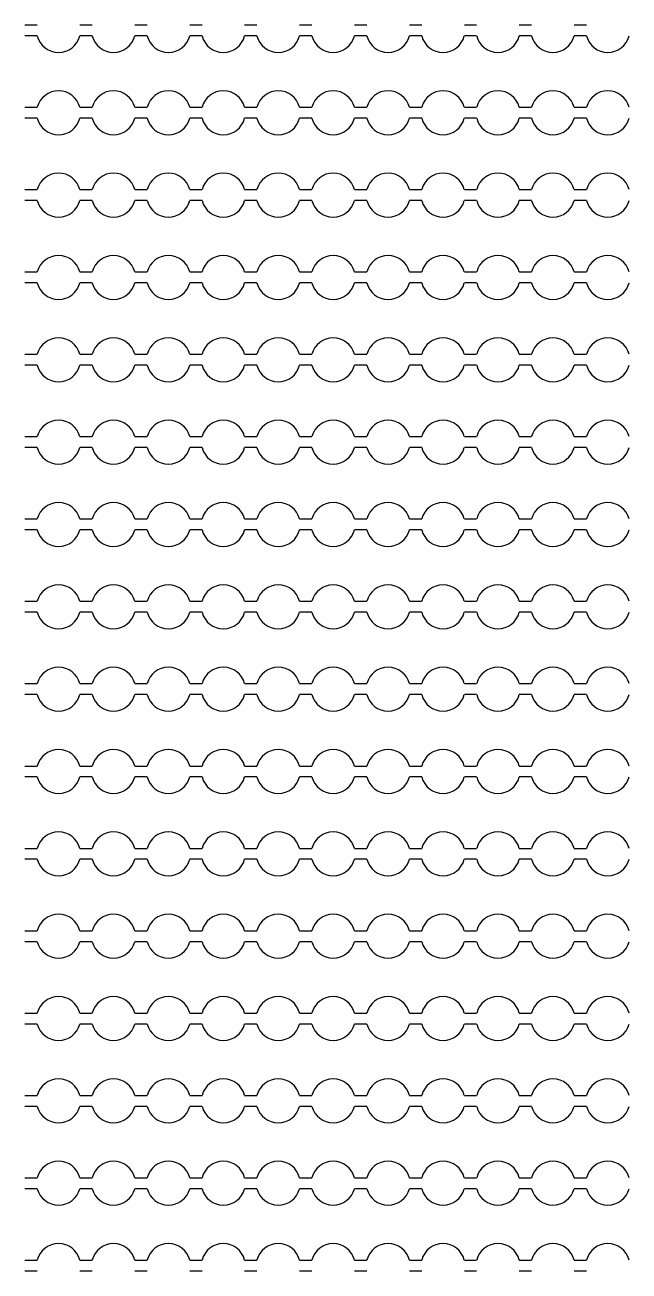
# Model space of a CAD drawing. Extents: x 4056 to 105656, y 4120 to 105720.
# Drawn here: x 31714 to 32264, y 27723 to 28858 of the extents above; entities that cross this region are included whole.
import ezdxf

# ---------------------------------------------------------------- set-up
doc = ezdxf.new("R2010")
doc.units = 13
doc.header["$MEASUREMENT"] = 0
doc.layers.add('Main Layer', color=7, linetype='Continuous', lineweight=0)

msp = doc.modelspace()

# ---------------------------------------------------------------- linework, layer by layer
for p, q in [((31713.9, 28858), (31725.1, 28858)), ((31763.9, 28858), (31775.1, 28858)), ((31813.9, 28858), (31825.1, 28858)), ((31863.9, 28858), (31875.1, 28858)), ((31913.9, 28858), (31925.1, 28858)), ((31963.9, 28858), (31975.1, 28858)), ((32013.9, 28858), (32025.1, 28858)), ((32063.9, 28858), (32075.1, 28858)), ((32113.9, 28858), (32125.1, 28858)), ((32163.9, 28858), (32175.1, 28858)), ((32213.9, 28858), (32225.1, 28858)), ((31725.1, 28848), (31713.9, 28848)), ((31775.1, 28848), (31763.9, 28848)), ((31825.1, 28848), (31813.9, 28848)), ((31875.1, 28848), (31863.9, 28848)), ((31925.1, 28848), (31913.9, 28848)), ((31975.1, 28848), (31963.9, 28848)), ((32025.1, 28848), (32013.9, 28848)), ((32075.1, 28848), (32063.9, 28848)), ((32125.1, 28848), (32113.9, 28848)), ((32175.1, 28848), (32163.9, 28848)), ((32225.1, 28848), (32213.9, 28848)), ((31713.9, 28783), (31725.1, 28783)), ((31725.1, 28773), (31713.9, 28773)), ((31763.9, 28783), (31775.1, 28783)), ((31775.1, 28773), (31763.9, 28773)), ((31813.9, 28783), (31825.1, 28783)), ((31825.1, 28773), (31813.9, 28773)), ((31863.9, 28783), (31875.1, 28783)), ((31875.1, 28773), (31863.9, 28773)), ((31913.9, 28783), (31925.1, 28783)), ((31925.1, 28773), (31913.9, 28773)), ((31963.9, 28783), (31975.1, 28783)), ((31975.1, 28773), (31963.9, 28773)), ((32013.9, 28783), (32025.1, 28783)), ((32025.1, 28773), (32013.9, 28773)), ((32063.9, 28783), (32075.1, 28783)), ((32075.1, 28773), (32063.9, 28773)), ((32113.9, 28783), (32125.1, 28783)), ((32125.1, 28773), (32113.9, 28773)), ((32163.9, 28783), (32175.1, 28783)), ((32175.1, 28773), (32163.9, 28773)), ((32213.9, 28783), (32225.1, 28783)), ((32225.1, 28773), (32213.9, 28773)), ((31713.9, 28708), (31725.1, 28708)), ((31763.9, 28708), (31775.1, 28708)), ((31813.9, 28708), (31825.1, 28708)), ((31863.9, 28708), (31875.1, 28708)), ((31913.9, 28708), (31925.1, 28708)), ((31963.9, 28708), (31975.1, 28708)), ((32013.9, 28708), (32025.1, 28708)), ((32063.9, 28708), (32075.1, 28708)), ((32113.9, 28708), (32125.1, 28708)), ((32163.9, 28708), (32175.1, 28708)), ((32213.9, 28708), (32225.1, 28708)), ((31725.1, 28698), (31713.9, 28698)), ((31775.1, 28698), (31763.9, 28698)), ((31825.1, 28698), (31813.9, 28698)), ((31875.1, 28698), (31863.9, 28698)), ((31925.1, 28698), (31913.9, 28698)), ((31975.1, 28698), (31963.9, 28698)), ((32025.1, 28698), (32013.9, 28698)), ((32075.1, 28698), (32063.9, 28698)), ((32125.1, 28698), (32113.9, 28698)), ((32175.1, 28698), (32163.9, 28698)), ((32225.1, 28698), (32213.9, 28698)), ((31713.9, 28633), (31725.1, 28633)), ((31763.9, 28633), (31775.1, 28633)), ((31813.9, 28633), (31825.1, 28633)), ((31863.9, 28633), (31875.1, 28633)), ((31913.9, 28633), (31925.1, 28633)), ((31963.9, 28633), (31975.1, 28633)), ((32013.9, 28633), (32025.1, 28633)), ((32063.9, 28633), (32075.1, 28633)), ((32113.9, 28633), (32125.1, 28633)), ((32163.9, 28633), (32175.1, 28633)), ((32213.9, 28633), (32225.1, 28633)), ((31725.1, 28623), (31713.9, 28623)), ((31775.1, 28623), (31763.9, 28623)), ((31825.1, 28623), (31813.9, 28623)), ((31875.1, 28623), (31863.9, 28623)), ((31925.1, 28623), (31913.9, 28623)), ((31975.1, 28623), (31963.9, 28623)), ((32025.1, 28623), (32013.9, 28623)), ((32075.1, 28623), (32063.9, 28623)), ((32125.1, 28623), (32113.9, 28623)), ((32175.1, 28623), (32163.9, 28623)), ((32225.1, 28623), (32213.9, 28623)), ((31713.9, 28558), (31725.1, 28558)), ((31763.9, 28558), (31775.1, 28558)), ((31813.9, 28558), (31825.1, 28558)), ((31863.9, 28558), (31875.1, 28558)), ((31913.9, 28558), (31925.1, 28558)), ((31963.9, 28558), (31975.1, 28558)), ((32013.9, 28558), (32025.1, 28558)), ((32063.9, 28558), (32075.1, 28558)), ((32113.9, 28558), (32125.1, 28558)), ((32163.9, 28558), (32175.1, 28558)), ((32213.9, 28558), (32225.1, 28558)), ((31725.1, 28548), (31713.9, 28548)), ((31775.1, 28548), (31763.9, 28548)), ((31825.1, 28548), (31813.9, 28548)), ((31875.1, 28548), (31863.9, 28548)), ((31925.1, 28548), (31913.9, 28548)), ((31975.1, 28548), (31963.9, 28548)), ((32025.1, 28548), (32013.9, 28548)), ((32075.1, 28548), (32063.9, 28548)), ((32125.1, 28548), (32113.9, 28548)), ((32175.1, 28548), (32163.9, 28548)), ((32225.1, 28548), (32213.9, 28548)), ((31713.9, 28483), (31725.1, 28483)), ((31763.9, 28483), (31775.1, 28483)), ((31813.9, 28483), (31825.1, 28483)), ((31863.9, 28483), (31875.1, 28483)), ((31913.9, 28483), (31925.1, 28483)), ((31963.9, 28483), (31975.1, 28483)), ((32013.9, 28483), (32025.1, 28483)), ((32063.9, 28483), (32075.1, 28483)), ((32113.9, 28483), (32125.1, 28483)), ((32163.9, 28483), (32175.1, 28483)), ((32213.9, 28483), (32225.1, 28483)), ((31725.1, 28473), (31713.9, 28473)), ((31775.1, 28473), (31763.9, 28473)), ((31825.1, 28473), (31813.9, 28473)), ((31875.1, 28473), (31863.9, 28473)), ((31925.1, 28473), (31913.9, 28473)), ((31975.1, 28473), (31963.9, 28473)), ((32025.1, 28473), (32013.9, 28473)), ((32075.1, 28473), (32063.9, 28473)), ((32125.1, 28473), (32113.9, 28473)), ((32175.1, 28473), (32163.9, 28473)), ((32225.1, 28473), (32213.9, 28473)), ((31713.9, 28408), (31725.1, 28408)), ((31725.1, 28398), (31713.9, 28398)), ((31763.9, 28408), (31775.1, 28408)), ((31775.1, 28398), (31763.9, 28398)), ((31813.9, 28408), (31825.1, 28408)), ((31825.1, 28398), (31813.9, 28398)), ((31863.9, 28408), (31875.1, 28408)), ((31875.1, 28398), (31863.9, 28398)), ((31913.9, 28408), (31925.1, 28408)), ((31925.1, 28398), (31913.9, 28398)), ((31963.9, 28408), (31975.1, 28408)), ((31975.1, 28398), (31963.9, 28398)), ((32013.9, 28408), (32025.1, 28408)), ((32025.1, 28398), (32013.9, 28398)), ((32063.9, 28408), (32075.1, 28408)), ((32075.1, 28398), (32063.9, 28398)), ((32113.9, 28408), (32125.1, 28408)), ((32125.1, 28398), (32113.9, 28398)), ((32163.9, 28408), (32175.1, 28408)), ((32175.1, 28398), (32163.9, 28398)), ((32213.9, 28408), (32225.1, 28408)), ((32225.1, 28398), (32213.9, 28398)), ((31713.9, 28333), (31725.1, 28333)), ((31763.9, 28333), (31775.1, 28333)), ((31813.9, 28333), (31825.1, 28333)), ((31863.9, 28333), (31875.1, 28333)), ((31913.9, 28333), (31925.1, 28333)), ((31963.9, 28333), (31975.1, 28333)), ((32013.9, 28333), (32025.1, 28333)), ((32063.9, 28333), (32075.1, 28333)), ((32113.9, 28333), (32125.1, 28333)), ((32163.9, 28333), (32175.1, 28333)), ((32213.9, 28333), (32225.1, 28333)), ((31725.1, 28323), (31713.9, 28323)), ((31775.1, 28323), (31763.9, 28323)), ((31825.1, 28323), (31813.9, 28323)), ((31875.1, 28323), (31863.9, 28323)), ((31925.1, 28323), (31913.9, 28323)), ((31975.1, 28323), (31963.9, 28323)), ((32025.1, 28323), (32013.9, 28323)), ((32075.1, 28323), (32063.9, 28323)), ((32125.1, 28323), (32113.9, 28323)), ((32175.1, 28323), (32163.9, 28323)), ((32225.1, 28323), (32213.9, 28323)), ((31713.9, 28258), (31725.1, 28258)), ((31763.9, 28258), (31775.1, 28258)), ((31813.9, 28258), (31825.1, 28258)), ((31863.9, 28258), (31875.1, 28258)), ((31913.9, 28258), (31925.1, 28258)), ((31963.9, 28258), (31975.1, 28258)), ((32013.9, 28258), (32025.1, 28258)), ((32063.9, 28258), (32075.1, 28258)), ((32113.9, 28258), (32125.1, 28258)), ((32163.9, 28258), (32175.1, 28258)), ((32213.9, 28258), (32225.1, 28258)), ((31725.1, 28248), (31713.9, 28248)), ((31775.1, 28248), (31763.9, 28248)), ((31825.1, 28248), (31813.9, 28248)), ((31875.1, 28248), (31863.9, 28248)), ((31925.1, 28248), (31913.9, 28248)), ((31975.1, 28248), (31963.9, 28248)), ((32025.1, 28248), (32013.9, 28248)), ((32075.1, 28248), (32063.9, 28248)), ((32125.1, 28248), (32113.9, 28248)), ((32175.1, 28248), (32163.9, 28248)), ((32225.1, 28248), (32213.9, 28248)), ((31713.9, 28183), (31725.1, 28183)), ((31763.9, 28183), (31775.1, 28183)), ((31813.9, 28183), (31825.1, 28183)), ((31863.9, 28183), (31875.1, 28183)), ((31913.9, 28183), (31925.1, 28183)), ((31963.9, 28183), (31975.1, 28183)), ((32013.9, 28183), (32025.1, 28183)), ((32063.9, 28183), (32075.1, 28183)), ((32113.9, 28183), (32125.1, 28183)), ((32163.9, 28183), (32175.1, 28183)), ((32213.9, 28183), (32225.1, 28183)), ((31725.1, 28173), (31713.9, 28173)), ((31775.1, 28173), (31763.9, 28173)), ((31825.1, 28173), (31813.9, 28173)), ((31875.1, 28173), (31863.9, 28173)), ((31925.1, 28173), (31913.9, 28173)), ((31975.1, 28173), (31963.9, 28173)), ((32025.1, 28173), (32013.9, 28173)), ((32075.1, 28173), (32063.9, 28173)), ((32125.1, 28173), (32113.9, 28173)), ((32175.1, 28173), (32163.9, 28173)), ((32225.1, 28173), (32213.9, 28173)), ((31713.9, 28108), (31725.1, 28108)), ((31763.9, 28108), (31775.1, 28108)), ((31813.9, 28108), (31825.1, 28108)), ((31863.9, 28108), (31875.1, 28108)), ((31913.9, 28108), (31925.1, 28108)), ((31963.9, 28108), (31975.1, 28108)), ((32013.9, 28108), (32025.1, 28108)), ((32063.9, 28108), (32075.1, 28108)), ((32113.9, 28108), (32125.1, 28108)), ((32163.9, 28108), (32175.1, 28108)), ((32213.9, 28108), (32225.1, 28108)), ((31725.1, 28098), (31713.9, 28098)), ((31775.1, 28098), (31763.9, 28098)), ((31825.1, 28098), (31813.9, 28098)), ((31875.1, 28098), (31863.9, 28098)), ((31925.1, 28098), (31913.9, 28098)), ((31975.1, 28098), (31963.9, 28098)), ((32025.1, 28098), (32013.9, 28098)), ((32075.1, 28098), (32063.9, 28098)), ((32125.1, 28098), (32113.9, 28098)), ((32175.1, 28098), (32163.9, 28098)), ((32225.1, 28098), (32213.9, 28098)), ((31713.9, 28033), (31725.1, 28033)), ((31763.9, 28033), (31775.1, 28033)), ((31813.9, 28033), (31825.1, 28033)), ((31863.9, 28033), (31875.1, 28033)), ((31913.9, 28033), (31925.1, 28033)), ((31963.9, 28033), (31975.1, 28033)), ((32013.9, 28033), (32025.1, 28033)), ((32063.9, 28033), (32075.1, 28033)), ((32113.9, 28033), (32125.1, 28033)), ((32163.9, 28033), (32175.1, 28033)), ((32213.9, 28033), (32225.1, 28033)), ((31725.1, 28023), (31713.9, 28023)), ((31775.1, 28023), (31763.9, 28023)), ((31825.1, 28023), (31813.9, 28023)), ((31875.1, 28023), (31863.9, 28023)), ((31925.1, 28023), (31913.9, 28023)), ((31975.1, 28023), (31963.9, 28023)), ((32025.1, 28023), (32013.9, 28023)), ((32075.1, 28023), (32063.9, 28023)), ((32125.1, 28023), (32113.9, 28023)), ((32175.1, 28023), (32163.9, 28023)), ((32225.1, 28023), (32213.9, 28023)), ((31713.9, 27958), (31725.1, 27958)), ((31763.9, 27958), (31775.1, 27958)), ((31813.9, 27958), (31825.1, 27958)), ((31863.9, 27958), (31875.1, 27958)), ((31913.9, 27958), (31925.1, 27958)), ((31963.9, 27958), (31975.1, 27958)), ((32013.9, 27958), (32025.1, 27958)), ((32063.9, 27958), (32075.1, 27958)), ((32113.9, 27958), (32125.1, 27958)), ((32163.9, 27958), (32175.1, 27958)), ((32213.9, 27958), (32225.1, 27958)), ((31725.1, 27948), (31713.9, 27948)), ((31775.1, 27948), (31763.9, 27948)), ((31825.1, 27948), (31813.9, 27948)), ((31875.1, 27948), (31863.9, 27948)), ((31925.1, 27948), (31913.9, 27948)), ((31975.1, 27948), (31963.9, 27948)), ((32025.1, 27948), (32013.9, 27948)), ((32075.1, 27948), (32063.9, 27948)), ((32125.1, 27948), (32113.9, 27948)), ((32175.1, 27948), (32163.9, 27948)), ((32225.1, 27948), (32213.9, 27948)), ((31713.9, 27883), (31725.1, 27883)), ((31763.9, 27883), (31775.1, 27883)), ((31813.9, 27883), (31825.1, 27883)), ((31863.9, 27883), (31875.1, 27883)), ((31913.9, 27883), (31925.1, 27883)), ((31963.9, 27883), (31975.1, 27883)), ((32013.9, 27883), (32025.1, 27883)), ((32063.9, 27883), (32075.1, 27883)), ((32113.9, 27883), (32125.1, 27883)), ((32163.9, 27883), (32175.1, 27883)), ((32213.9, 27883), (32225.1, 27883)), ((31725.1, 27873), (31713.9, 27873)), ((31775.1, 27873), (31763.9, 27873)), ((31825.1, 27873), (31813.9, 27873)), ((31875.1, 27873), (31863.9, 27873)), ((31925.1, 27873), (31913.9, 27873)), ((31975.1, 27873), (31963.9, 27873)), ((32025.1, 27873), (32013.9, 27873)), ((32075.1, 27873), (32063.9, 27873)), ((32125.1, 27873), (32113.9, 27873)), ((32175.1, 27873), (32163.9, 27873)), ((32225.1, 27873), (32213.9, 27873)), ((31713.9, 27808), (31725.1, 27808)), ((31763.9, 27808), (31775.1, 27808)), ((31813.9, 27808), (31825.1, 27808)), ((31863.9, 27808), (31875.1, 27808)), ((31913.9, 27808), (31925.1, 27808)), ((31963.9, 27808), (31975.1, 27808)), ((32013.9, 27808), (32025.1, 27808)), ((32063.9, 27808), (32075.1, 27808)), ((32113.9, 27808), (32125.1, 27808)), ((32163.9, 27808), (32175.1, 27808)), ((32213.9, 27808), (32225.1, 27808)), ((31725.1, 27798), (31713.9, 27798)), ((31775.1, 27798), (31763.9, 27798)), ((31825.1, 27798), (31813.9, 27798)), ((31875.1, 27798), (31863.9, 27798)), ((31925.1, 27798), (31913.9, 27798)), ((31975.1, 27798), (31963.9, 27798)), ((32025.1, 27798), (32013.9, 27798)), ((32075.1, 27798), (32063.9, 27798)), ((32125.1, 27798), (32113.9, 27798)), ((32175.1, 27798), (32163.9, 27798)), ((32225.1, 27798), (32213.9, 27798)), ((31713.9, 27733), (31725.1, 27733)), ((31763.9, 27733), (31775.1, 27733)), ((31813.9, 27733), (31825.1, 27733)), ((31863.9, 27733), (31875.1, 27733)), ((31913.9, 27733), (31925.1, 27733)), ((31963.9, 27733), (31975.1, 27733)), ((32013.9, 27733), (32025.1, 27733)), ((32063.9, 27733), (32075.1, 27733)), ((32113.9, 27733), (32125.1, 27733)), ((32163.9, 27733), (32175.1, 27733)), ((32213.9, 27733), (32225.1, 27733)), ((31725.1, 27723), (31713.9, 27723)), ((31775.1, 27723), (31763.9, 27723)), ((31825.1, 27723), (31813.9, 27723)), ((31875.1, 27723), (31863.9, 27723)), ((31925.1, 27723), (31913.9, 27723)), ((31975.1, 27723), (31963.9, 27723)), ((32025.1, 27723), (32013.9, 27723)), ((32075.1, 27723), (32063.9, 27723)), ((32125.1, 27723), (32113.9, 27723)), ((32175.1, 27723), (32163.9, 27723)), ((32225.1, 27723), (32213.9, 27723))]:
    msp.add_line(p, q)
for centre, start, end in [((31744.5, 28853), 194.4775, 345.5225), ((31794.5, 28853), 194.4775, 345.5225), ((31844.5, 28853), 194.4775, 345.5225), ((31894.5, 28853), 194.4775, 345.5225), ((31944.5, 28853), 194.4775, 345.5225), ((31994.5, 28853), 194.4775, 345.5225), ((32044.5, 28853), 194.4775, 345.5225), ((32094.5, 28853), 194.4775, 345.5225), ((32144.5, 28853), 194.4775, 345.5225), ((32194.5, 28853), 194.4775, 345.5225), ((32244.5, 28853), 194.4775, 345.5225), ((31744.5, 28778), 14.4775, 165.5225), ((31794.5, 28778), 14.4775, 165.5225), ((31844.5, 28778), 14.4775, 165.5225), ((31894.5, 28778), 14.4775, 165.5225), ((31944.5, 28778), 14.4775, 165.5225), ((31994.5, 28778), 14.4775, 165.5225), ((32044.5, 28778), 14.4775, 165.5225), ((32094.5, 28778), 14.4775, 165.5225), ((32144.5, 28778), 14.4775, 165.5225), ((32194.5, 28778), 14.4775, 165.5225), ((32244.5, 28778), 14.4775, 165.5225), ((31744.5, 28778), 194.4775, 345.5225), ((31794.5, 28778), 194.4775, 345.5225), ((31844.5, 28778), 194.4775, 345.5225), ((31894.5, 28778), 194.4775, 345.5225), ((31944.5, 28778), 194.4775, 345.5225), ((31994.5, 28778), 194.4775, 345.5225), ((32044.5, 28778), 194.4775, 345.5225), ((32094.5, 28778), 194.4775, 345.5225), ((32144.5, 28778), 194.4775, 345.5225), ((32194.5, 28778), 194.4775, 345.5225), ((32244.5, 28778), 194.4775, 345.5225), ((31744.5, 28703), 14.4775, 165.5225), ((31794.5, 28703), 14.4775, 165.5225), ((31844.5, 28703), 14.4775, 165.5225), ((31894.5, 28703), 14.4775, 165.5225), ((31944.5, 28703), 14.4775, 165.5225), ((31994.5, 28703), 14.4775, 165.5225), ((32044.5, 28703), 14.4775, 165.5225), ((32094.5, 28703), 14.4775, 165.5225), ((32144.5, 28703), 14.4775, 165.5225), ((32194.5, 28703), 14.4775, 165.5225), ((32244.5, 28703), 14.4775, 165.5225), ((31744.5, 28703), 194.4775, 345.5225), ((31794.5, 28703), 194.4775, 345.5225), ((31844.5, 28703), 194.4775, 345.5225), ((31894.5, 28703), 194.4775, 345.5225), ((31944.5, 28703), 194.4775, 345.5225), ((31994.5, 28703), 194.4775, 345.5225), ((32044.5, 28703), 194.4775, 345.5225), ((32094.5, 28703), 194.4775, 345.5225), ((32144.5, 28703), 194.4775, 345.5225), ((32194.5, 28703), 194.4775, 345.5225), ((32244.5, 28703), 194.4775, 345.5225), ((31744.5, 28628), 14.4775, 165.5225), ((31794.5, 28628), 14.4775, 165.5225), ((31844.5, 28628), 14.4775, 165.5225), ((31894.5, 28628), 14.4775, 165.5225), ((31944.5, 28628), 14.4775, 165.5225), ((31994.5, 28628), 14.4775, 165.5225), ((32044.5, 28628), 14.4775, 165.5225), ((32094.5, 28628), 14.4775, 165.5225), ((32144.5, 28628), 14.4775, 165.5225), ((32194.5, 28628), 14.4775, 165.5225), ((32244.5, 28628), 14.4775, 165.5225), ((31744.5, 28628), 194.4775, 345.5225), ((31794.5, 28628), 194.4775, 345.5225), ((31844.5, 28628), 194.4775, 345.5225), ((31894.5, 28628), 194.4775, 345.5225), ((31944.5, 28628), 194.4775, 345.5225), ((31994.5, 28628), 194.4775, 345.5225), ((32044.5, 28628), 194.4775, 345.5225), ((32094.5, 28628), 194.4775, 345.5225), ((32144.5, 28628), 194.4775, 345.5225), ((32194.5, 28628), 194.4775, 345.5225), ((32244.5, 28628), 194.4775, 345.5225), ((31744.5, 28553), 14.4775, 165.5225), ((31794.5, 28553), 14.4775, 165.5225), ((31844.5, 28553), 14.4775, 165.5225), ((31894.5, 28553), 14.4775, 165.5225), ((31944.5, 28553), 14.4775, 165.5225), ((31994.5, 28553), 14.4775, 165.5225), ((32044.5, 28553), 14.4775, 165.5225), ((32094.5, 28553), 14.4775, 165.5225), ((32144.5, 28553), 14.4775, 165.5225), ((32194.5, 28553), 14.4775, 165.5225), ((32244.5, 28553), 14.4775, 165.5225), ((31744.5, 28553), 194.4775, 345.5225), ((31794.5, 28553), 194.4775, 345.5225), ((31844.5, 28553), 194.4775, 345.5225), ((31894.5, 28553), 194.4775, 345.5225), ((31944.5, 28553), 194.4775, 345.5225), ((31994.5, 28553), 194.4775, 345.5225), ((32044.5, 28553), 194.4775, 345.5225), ((32094.5, 28553), 194.4775, 345.5225), ((32144.5, 28553), 194.4775, 345.5225), ((32194.5, 28553), 194.4775, 345.5225), ((32244.5, 28553), 194.4775, 345.5225), ((31744.5, 28478), 14.4775, 165.5225), ((31794.5, 28478), 14.4775, 165.5225), ((31844.5, 28478), 14.4775, 165.5225), ((31894.5, 28478), 14.4775, 165.5225), ((31944.5, 28478), 14.4775, 165.5225), ((31994.5, 28478), 14.4775, 165.5225), ((32044.5, 28478), 14.4775, 165.5225), ((32094.5, 28478), 14.4775, 165.5225), ((32144.5, 28478), 14.4775, 165.5225), ((32194.5, 28478), 14.4775, 165.5225), ((32244.5, 28478), 14.4775, 165.5225), ((31744.5, 28478), 194.4775, 345.5225), ((31794.5, 28478), 194.4775, 345.5225), ((31844.5, 28478), 194.4775, 345.5225), ((31894.5, 28478), 194.4775, 345.5225), ((31944.5, 28478), 194.4775, 345.5225), ((31994.5, 28478), 194.4775, 345.5225), ((32044.5, 28478), 194.4775, 345.5225), ((32094.5, 28478), 194.4775, 345.5225), ((32144.5, 28478), 194.4775, 345.5225), ((32194.5, 28478), 194.4775, 345.5225), ((32244.5, 28478), 194.4775, 345.5225), ((31744.5, 28403), 14.4775, 165.5225), ((31794.5, 28403), 14.4775, 165.5225), ((31844.5, 28403), 14.4775, 165.5225), ((31894.5, 28403), 14.4775, 165.5225), ((31944.5, 28403), 14.4775, 165.5225), ((31994.5, 28403), 14.4775, 165.5225), ((32044.5, 28403), 14.4775, 165.5225), ((32094.5, 28403), 14.4775, 165.5225), ((32144.5, 28403), 14.4775, 165.5225), ((32194.5, 28403), 14.4775, 165.5225), ((32244.5, 28403), 14.4775, 165.5225), ((31744.5, 28403), 194.4775, 345.5225), ((31794.5, 28403), 194.4775, 345.5225), ((31844.5, 28403), 194.4775, 345.5225), ((31894.5, 28403), 194.4775, 345.5225), ((31944.5, 28403), 194.4775, 345.5225), ((31994.5, 28403), 194.4775, 345.5225), ((32044.5, 28403), 194.4775, 345.5225), ((32094.5, 28403), 194.4775, 345.5225), ((32144.5, 28403), 194.4775, 345.5225), ((32194.5, 28403), 194.4775, 345.5225), ((32244.5, 28403), 194.4775, 345.5225), ((31744.5, 28328), 14.4775, 165.5225), ((31794.5, 28328), 14.4775, 165.5225), ((31844.5, 28328), 14.4775, 165.5225), ((31894.5, 28328), 14.4775, 165.5225), ((31944.5, 28328), 14.4775, 165.5225), ((31994.5, 28328), 14.4775, 165.5225), ((32044.5, 28328), 14.4775, 165.5225), ((32094.5, 28328), 14.4775, 165.5225), ((32144.5, 28328), 14.4775, 165.5225), ((32194.5, 28328), 14.4775, 165.5225), ((32244.5, 28328), 14.4775, 165.5225), ((31744.5, 28328), 194.4775, 345.5225), ((31794.5, 28328), 194.4775, 345.5225), ((31844.5, 28328), 194.4775, 345.5225), ((31894.5, 28328), 194.4775, 345.5225), ((31944.5, 28328), 194.4775, 345.5225), ((31994.5, 28328), 194.4775, 345.5225), ((32044.5, 28328), 194.4775, 345.5225), ((32094.5, 28328), 194.4775, 345.5225), ((32144.5, 28328), 194.4775, 345.5225), ((32194.5, 28328), 194.4775, 345.5225), ((32244.5, 28328), 194.4775, 345.5225), ((31744.5, 28253), 14.4775, 165.5225), ((31794.5, 28253), 14.4775, 165.5225), ((31844.5, 28253), 14.4775, 165.5225), ((31894.5, 28253), 14.4775, 165.5225), ((31944.5, 28253), 14.4775, 165.5225), ((31994.5, 28253), 14.4775, 165.5225), ((32044.5, 28253), 14.4775, 165.5225), ((32094.5, 28253), 14.4775, 165.5225), ((32144.5, 28253), 14.4775, 165.5225), ((32194.5, 28253), 14.4775, 165.5225), ((32244.5, 28253), 14.4775, 165.5225), ((31744.5, 28253), 194.4775, 345.5225), ((31794.5, 28253), 194.4775, 345.5225), ((31844.5, 28253), 194.4775, 345.5225), ((31894.5, 28253), 194.4775, 345.5225), ((31944.5, 28253), 194.4775, 345.5225), ((31994.5, 28253), 194.4775, 345.5225), ((32044.5, 28253), 194.4775, 345.5225), ((32094.5, 28253), 194.4775, 345.5225), ((32144.5, 28253), 194.4775, 345.5225), ((32194.5, 28253), 194.4775, 345.5225), ((32244.5, 28253), 194.4775, 345.5225), ((31744.5, 28178), 14.4775, 165.5225), ((31794.5, 28178), 14.4775, 165.5225), ((31844.5, 28178), 14.4775, 165.5225), ((31894.5, 28178), 14.4775, 165.5225), ((31944.5, 28178), 14.4775, 165.5225), ((31994.5, 28178), 14.4775, 165.5225), ((32044.5, 28178), 14.4775, 165.5225), ((32094.5, 28178), 14.4775, 165.5225), ((32144.5, 28178), 14.4775, 165.5225), ((32194.5, 28178), 14.4775, 165.5225), ((32244.5, 28178), 14.4775, 165.5225), ((31744.5, 28178), 194.4775, 345.5225), ((31794.5, 28178), 194.4775, 345.5225), ((31844.5, 28178), 194.4775, 345.5225), ((31894.5, 28178), 194.4775, 345.5225), ((31944.5, 28178), 194.4775, 345.5225), ((31994.5, 28178), 194.4775, 345.5225), ((32044.5, 28178), 194.4775, 345.5225), ((32094.5, 28178), 194.4775, 345.5225), ((32144.5, 28178), 194.4775, 345.5225), ((32194.5, 28178), 194.4775, 345.5225), ((32244.5, 28178), 194.4775, 345.5225), ((31744.5, 28103), 14.4775, 165.5225), ((31794.5, 28103), 14.4775, 165.5225), ((31844.5, 28103), 14.4775, 165.5225), ((31894.5, 28103), 14.4775, 165.5225), ((31944.5, 28103), 14.4775, 165.5225), ((31994.5, 28103), 14.4775, 165.5225), ((32044.5, 28103), 14.4775, 165.5225), ((32094.5, 28103), 14.4775, 165.5225), ((32144.5, 28103), 14.4775, 165.5225), ((32194.5, 28103), 14.4775, 165.5225), ((32244.5, 28103), 14.4775, 165.5225), ((31744.5, 28103), 194.4775, 345.5225), ((31794.5, 28103), 194.4775, 345.5225), ((31844.5, 28103), 194.4775, 345.5225), ((31894.5, 28103), 194.4775, 345.5225), ((31944.5, 28103), 194.4775, 345.5225), ((31994.5, 28103), 194.4775, 345.5225), ((32044.5, 28103), 194.4775, 345.5225), ((32094.5, 28103), 194.4775, 345.5225), ((32144.5, 28103), 194.4775, 345.5225), ((32194.5, 28103), 194.4775, 345.5225), ((32244.5, 28103), 194.4775, 345.5225), ((31744.5, 28028), 14.4775, 165.5225), ((31794.5, 28028), 14.4775, 165.5225), ((31844.5, 28028), 14.4775, 165.5225), ((31894.5, 28028), 14.4775, 165.5225), ((31944.5, 28028), 14.4775, 165.5225), ((31994.5, 28028), 14.4775, 165.5225), ((32044.5, 28028), 14.4775, 165.5225), ((32094.5, 28028), 14.4775, 165.5225), ((32144.5, 28028), 14.4775, 165.5225), ((32194.5, 28028), 14.4775, 165.5225), ((32244.5, 28028), 14.4775, 165.5225), ((31744.5, 28028), 194.4775, 345.5225), ((31794.5, 28028), 194.4775, 345.5225), ((31844.5, 28028), 194.4775, 345.5225), ((31894.5, 28028), 194.4775, 345.5225), ((31944.5, 28028), 194.4775, 345.5225), ((31994.5, 28028), 194.4775, 345.5225), ((32044.5, 28028), 194.4775, 345.5225), ((32094.5, 28028), 194.4775, 345.5225), ((32144.5, 28028), 194.4775, 345.5225), ((32194.5, 28028), 194.4775, 345.5225), ((32244.5, 28028), 194.4775, 345.5225), ((31744.5, 27953), 14.4775, 165.5225), ((31794.5, 27953), 14.4775, 165.5225), ((31844.5, 27953), 14.4775, 165.5225), ((31894.5, 27953), 14.4775, 165.5225), ((31944.5, 27953), 14.4775, 165.5225), ((31994.5, 27953), 14.4775, 165.5225), ((32044.5, 27953), 14.4775, 165.5225), ((32094.5, 27953), 14.4775, 165.5225), ((32144.5, 27953), 14.4775, 165.5225), ((32194.5, 27953), 14.4775, 165.5225), ((32244.5, 27953), 14.4775, 165.5225), ((31744.5, 27953), 194.4775, 345.5225), ((31794.5, 27953), 194.4775, 345.5225), ((31844.5, 27953), 194.4775, 345.5225), ((31894.5, 27953), 194.4775, 345.5225), ((31944.5, 27953), 194.4775, 345.5225), ((31994.5, 27953), 194.4775, 345.5225), ((32044.5, 27953), 194.4775, 345.5225), ((32094.5, 27953), 194.4775, 345.5225), ((32144.5, 27953), 194.4775, 345.5225), ((32194.5, 27953), 194.4775, 345.5225), ((32244.5, 27953), 194.4775, 345.5225), ((31744.5, 27878), 14.4775, 165.5225), ((31794.5, 27878), 14.4775, 165.5225), ((31844.5, 27878), 14.4775, 165.5225), ((31894.5, 27878), 14.4775, 165.5225), ((31944.5, 27878), 14.4775, 165.5225), ((31994.5, 27878), 14.4775, 165.5225), ((32044.5, 27878), 14.4775, 165.5225), ((32094.5, 27878), 14.4775, 165.5225), ((32144.5, 27878), 14.4775, 165.5225), ((32194.5, 27878), 14.4775, 165.5225), ((32244.5, 27878), 14.4775, 165.5225), ((31744.5, 27878), 194.4775, 345.5225), ((31794.5, 27878), 194.4775, 345.5225), ((31844.5, 27878), 194.4775, 345.5225), ((31894.5, 27878), 194.4775, 345.5225), ((31944.5, 27878), 194.4775, 345.5225), ((31994.5, 27878), 194.4775, 345.5225), ((32044.5, 27878), 194.4775, 345.5225), ((32094.5, 27878), 194.4775, 345.5225), ((32144.5, 27878), 194.4775, 345.5225), ((32194.5, 27878), 194.4775, 345.5225), ((32244.5, 27878), 194.4775, 345.5225), ((31744.5, 27803), 14.4775, 165.5225), ((31794.5, 27803), 14.4775, 165.5225), ((31844.5, 27803), 14.4775, 165.5225), ((31894.5, 27803), 14.4775, 165.5225), ((31944.5, 27803), 14.4775, 165.5225), ((31994.5, 27803), 14.4775, 165.5225), ((32044.5, 27803), 14.4775, 165.5225), ((32094.5, 27803), 14.4775, 165.5225), ((32144.5, 27803), 14.4775, 165.5225), ((32194.5, 27803), 14.4775, 165.5225), ((32244.5, 27803), 14.4775, 165.5225), ((31744.5, 27803), 194.4775, 345.5225), ((31794.5, 27803), 194.4775, 345.5225), ((31844.5, 27803), 194.4775, 345.5225), ((31894.5, 27803), 194.4775, 345.5225), ((31944.5, 27803), 194.4775, 345.5225), ((31994.5, 27803), 194.4775, 345.5225), ((32044.5, 27803), 194.4775, 345.5225), ((32094.5, 27803), 194.4775, 345.5225), ((32144.5, 27803), 194.4775, 345.5225), ((32194.5, 27803), 194.4775, 345.5225), ((32244.5, 27803), 194.4775, 345.5225), ((31744.5, 27728), 14.4775, 165.5225), ((31794.5, 27728), 14.4775, 165.5225), ((31844.5, 27728), 14.4775, 165.5225), ((31894.5, 27728), 14.4775, 165.5225), ((31944.5, 27728), 14.4775, 165.5225), ((31994.5, 27728), 14.4775, 165.5225), ((32044.5, 27728), 14.4775, 165.5225), ((32094.5, 27728), 14.4775, 165.5225), ((32144.5, 27728), 14.4775, 165.5225), ((32194.5, 27728), 14.4775, 165.5225), ((32244.5, 27728), 14.4775, 165.5225)]:
    msp.add_arc(centre, 20, start, end)
at = {"layer": 'Main Layer'}
msp.add_circle((54856, 54920.5), 50800, dxfattribs=at)

doc.saveas('drawing.dxf')
